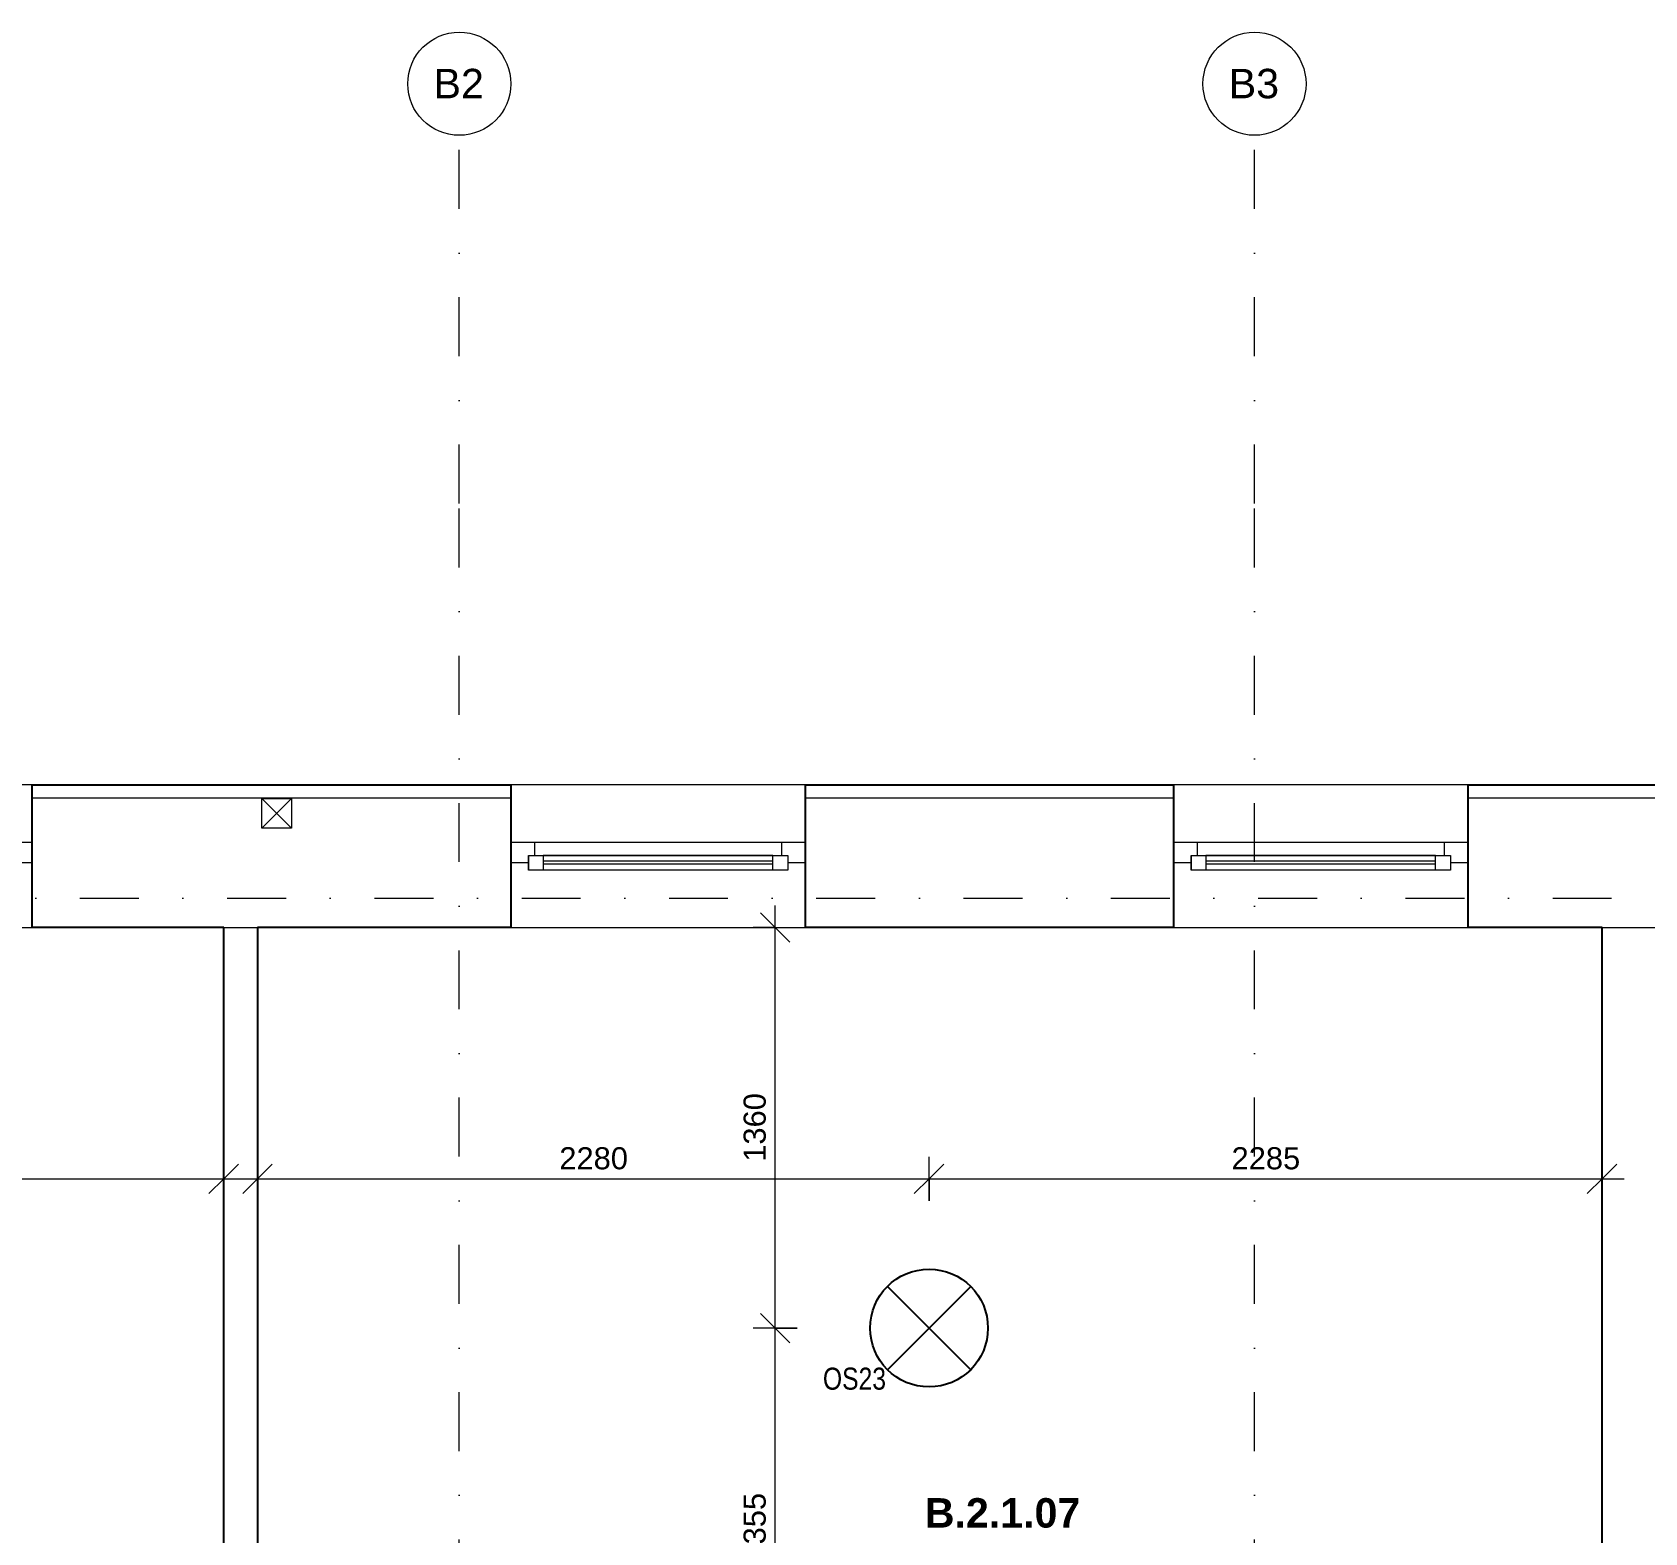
# Model space of a CAD drawing. Header units: millimetres. Extents: x -8336 to 42027, y -1655 to 58543.
# Drawn here: x -2379 to 3096, y 53448 to 58543 of the extents above; entities that cross this region are included whole.
import ezdxf

# ---------------------------------------------------------------- set-up
doc = ezdxf.new("R2010")
doc.units = ezdxf.units.MM
doc.linetypes.add('HA_DashDot_10mm-S3mm', pattern=[500, 200, -150, 0, -150])
for name, color, linetype, lineweight in [('A-____-____-DIMS', 9, 'Continuous', 5), ('A-____-____-DIMS-50', 9, 'Continuous', 5), ('A-AREA-____-IDEN', 9, 'Continuous', 9), ('A-GLAZ-____-MCUT', 9, 'Continuous', 5), ('A-GLAZ-____-OTLN', 9, 'Continuous', 5), ('A-WALL-____-MCUT', 9, 'Continuous', 25), ('A-WALL-____-OTLN', 9, 'Continuous', 9), ('E-LITE-EQPM-IDEN', 9, 'Continuous', 9), ('E-LITE-EQPM-OTLN', 9, 'Continuous', 9), ('I-WALL-____-MCUT', 9, 'Continuous', 25), ('M-HVAC-DUCT-OTLN', 9, 'Continuous', 9), ('S-GRID-____-IDEN', 9, 'Continuous', 9), ('S-GRID-____-OTLN', 9, 'Continuous', 5)]:
    doc.layers.add(name, color=color, linetype=linetype, lineweight=lineweight)
doc.styles.add('Arial', font='arial.ttf', dxfattribs={"height": 100})
doc.styles.add('Arial_1', font='arial.ttf', dxfattribs={"height": 75})
doc.styles.add('Arial_2', font='arial.ttf', dxfattribs={"width": 0.8, "height": 75})
doc.styles.add('Arial_B', font='arialbd.ttf', dxfattribs={"height": 100})
doc.dimstyles.new('Inner_Dimensions', dxfattribs={"dimscale": 304.8, "dimtxt": 76.519455, "dimasz": 0.328084, "dimexe": 0.246063, "dimexo": 0.0625, "dimgap": 0.032808, "dimtad": 1, "dimdec": 0, "dimzin": 0, "dimdsep": 46, "dimtxsty": 'Arial_1', "dimblk1": 'OBLIQUE', "dimblk2": 'OBLIQUE', "dimsah": 1, "dimcen": 0.09, "dimdle": 0.246063, "dimazin": 0, "dimtfac": 1, "dimtdec": 4, "dimtix": 1, "dimtmove": 0, "dimatfit": 3, "dimfxl": 0.246063, "dimfxlon": 1, "dimtvp": 1, "dimtolj": 1, "dimtzin": 0, "dimlwd": 9, "dimlwe": 9, "dimarcsym": 2})

# ---------------------------------------------------------------- blocks, each defined once
blk = doc.blocks.new('HA_WD_SinglePanel - 1000x1500-1670803-DPS_B - 2NP')
at = {"layer": 'A-GLAZ-____-MCUT'}
for p, q in [((-500, 70), (-420, 70)), ((-420, 70), (-420, 25)), ((420, 25), (420, 70)), ((420, 70), (500, 70)), ((-440, 0), (-500, 0)), ((-440, -25), (-440, 25)), ((-440, 25), (-390, 25)), ((-390, 25), (-390, -25)), ((390, 5), (-390, 5)), ((390, -25), (390, 25)), ((390, 25), (440, 25)), ((440, 25), (440, -25)), ((500, 0), (440, 0)), ((-390, -25), (-440, -25)), ((390, -5), (-390, -5)), ((440, -25), (390, -25))]:
    blk.add_line(p, q, dxfattribs=at)
at = {"layer": 'A-GLAZ-____-OTLN'}
for p, q in [((-420, 70), (420, 70)), ((-440, 25), (-440, -25)), ((-440, 25), (440, 25)), ((390, 25), (-390, 25)), ((440, 25), (440, -25)), ((440, -25), (-440, -25)), ((390, -25), (-390, -25))]:
    blk.add_line(p, q, dxfattribs=at)
blk = doc.blocks.new('HA_LF_GenericSymbol - OS23_pokoje-1609971-DPS_B - 2NP')
at = {"layer": 'E-LITE-EQPM-OTLN', "color": 11, "lineweight": 25}
for p, q in [((141.4, 141.4), (-141.4, -141.4)), ((-141.4, 141.4), (141.4, -141.4))]:
    blk.add_line(p, q, dxfattribs=at)
blk.add_circle((0, 0), 200, dxfattribs=at)
blk = doc.blocks.new('Grid - Radius 3_5mm-353793-DPS_B - 2NP')
at = {"layer": 'S-GRID-____-IDEN'}
blk.add_circle((0, 0), 3.5, dxfattribs=at)
blk = doc.blocks.new('DIMBLOCK2-DPS_B - 2NP')
at = {"layer": 'A-____-____-DIMS-50', "lineweight": 9}
for p, q in [((-4054.3, 54574.4), (-4054.3, 54724.4)), ((-4054.3, 54649.4), (-4004.3, 54699.4)), ((-1729.3, 54724.4), (-1729.3, 54574.4)), ((-1729.3, 54649.4), (-1729.3, 54724.4)), ((-1729.3, 54649.4), (-1679.3, 54699.4)), ((-4054.3, 54649.4), (-4104.3, 54599.4)), ((-4054.3, 54649.4), (-1654.3, 54649.4)), ((-4054.3, 54649.4), (-4054.3, 54574.4)), ((-1729.3, 54649.4), (-1779.3, 54599.4))]:
    blk.add_line(p, q, dxfattribs=at)
at = {"layer": 'A-____-____-DIMS-50', "color": 0, "lineweight": 9, "insert": (-3007.2, 54756.8), "char_height": 75, "width": 276.883, "attachment_point": 1, "line_spacing_factor": 0.941778, "style": 'Arial_1'}
blk.add_mtext('2325', dxfattribs=at)
blk = doc.blocks.new('_Oblique')
at = {"color": 0, "linetype": 'ByBlock', "lineweight": -2}
blk.add_line((-0.5, -0.5), (0.5, 0.5), dxfattribs=at)
blk = doc.blocks.new('DIMBLOCK3-DPS_B - 2NP')
at = {"layer": 'A-____-____-DIMS-50', "lineweight": 9}
for p, q in [((-1614.3, 54724.4), (-1614.3, 54574.4)), ((-1614.3, 54649.4), (-1614.3, 54724.4)), ((-1614.3, 54649.4), (-1564.3, 54699.4)), ((665.7, 54574.4), (665.7, 54724.4)), ((665.7, 54649.4), (715.7, 54699.4)), ((-1689.3, 54649.4), (665.7, 54649.4)), ((-1614.3, 54649.4), (-1664.3, 54599.4)), ((665.7, 54649.4), (615.7, 54599.4)), ((665.7, 54649.4), (665.7, 54574.4))]:
    blk.add_line(p, q, dxfattribs=at)
at = {"layer": 'A-____-____-DIMS-50', "color": 0, "lineweight": 9, "insert": (-589.7, 54756.8), "char_height": 75, "width": 276.883, "attachment_point": 1, "line_spacing_factor": 0.941778, "style": 'Arial_1'}
blk.add_mtext('2280', dxfattribs=at)
blk = doc.blocks.new('DIMBLOCK4-DPS_B - 2NP')
at = {"layer": 'A-____-____-DIMS-50', "lineweight": 9}
for p, q in [((665.7, 54574.4), (665.7, 54724.4)), ((665.7, 54649.4), (715.7, 54699.4)), ((2950.7, 54724.4), (2950.7, 54574.4)), ((2950.7, 54649.4), (2950.7, 54724.4)), ((2950.7, 54649.4), (3000.7, 54699.4)), ((665.7, 54649.4), (615.7, 54599.4)), ((665.7, 54649.4), (3025.7, 54649.4)), ((665.7, 54649.4), (665.7, 54574.4)), ((2950.7, 54649.4), (2900.7, 54599.4))]:
    blk.add_line(p, q, dxfattribs=at)
at = {"layer": 'A-____-____-DIMS-50', "color": 0, "lineweight": 9, "insert": (1692.8, 54756.8), "char_height": 75, "width": 276.883, "attachment_point": 1, "line_spacing_factor": 0.941778, "style": 'Arial_1'}
blk.add_mtext('2285', dxfattribs=at)
blk = doc.blocks.new('DIMBLOCK5-DPS_B - 2NP')
at = {"layer": 'A-____-____-DIMS-50', "lineweight": 9}
for p, q in [((143.4, 54142.7), (93.4, 54192.7)), ((218.4, 54142.7), (68.4, 54142.7)), ((143.4, 52712.7), (143.4, 54142.7)), ((143.4, 54142.7), (193.4, 54092.7)), ((143.4, 54142.7), (218.4, 54142.7)), ((143.4, 52787.7), (93.4, 52837.7)), ((68.4, 52787.7), (218.4, 52787.7)), ((143.4, 52787.7), (68.4, 52787.7)), ((143.4, 52787.7), (193.4, 52737.7))]:
    blk.add_line(p, q, dxfattribs=at)
at = {"layer": 'A-____-____-DIMS-50', "color": 0, "lineweight": 9, "insert": (36, 53349.9), "char_height": 75, "width": 276.883, "attachment_point": 1, "rotation": 90, "line_spacing_factor": 0.941778, "style": 'Arial_1'}
blk.add_mtext('1355', dxfattribs=at)
blk = doc.blocks.new('DIMBLOCK6-DPS_B - 2NP')
at = {"layer": 'A-____-____-DIMS-50', "lineweight": 9}
for p, q in [((143.4, 54142.7), (143.4, 55577.7)), ((143.4, 55502.7), (93.4, 55552.7)), ((68.4, 55502.7), (218.4, 55502.7)), ((143.4, 55502.7), (68.4, 55502.7)), ((143.4, 55502.7), (193.4, 55452.7)), ((143.4, 54142.7), (93.4, 54192.7)), ((218.4, 54142.7), (68.4, 54142.7)), ((143.4, 54142.7), (193.4, 54092.7)), ((143.4, 54142.7), (218.4, 54142.7))]:
    blk.add_line(p, q, dxfattribs=at)
at = {"layer": 'A-____-____-DIMS-50', "color": 0, "lineweight": 9, "insert": (36, 54707.4), "char_height": 75, "width": 276.883, "attachment_point": 1, "rotation": 90, "line_spacing_factor": 0.941778, "style": 'Arial_1'}
blk.add_mtext('1360', dxfattribs=at)

msp = doc.modelspace()

# ---------------------------------------------------------------- linework, layer by layer
at = {"layer": 'A-WALL-____-MCUT'}
for p, q in [((-2379.3, 55502.7), (-2379.3, 55987.7)), ((-2379.3, 55987.7), (-754.3, 55987.7)), ((-754.3, 55987.7), (-754.3, 55502.7)), ((245.7, 55502.7), (245.7, 55987.7)), ((245.7, 55987.7), (1495.7, 55987.7)), ((1495.7, 55987.7), (1495.7, 55502.7)), ((2495.7, 55502.7), (2495.7, 55987.7)), ((2495.7, 55987.7), (7495.7, 55987.7)), ((-1729.3, 55502.7), (-2379.3, 55502.7)), ((-754.3, 55502.7), (-1614.3, 55502.7)), ((1495.7, 55502.7), (245.7, 55502.7)), ((2950.7, 55502.7), (2495.7, 55502.7))]:
    msp.add_line(p, q, dxfattribs=at)
at = {"layer": 'A-WALL-____-MCUT', "lineweight": 9}
for p, q in [((-2379.3, 55942.7), (-754.3, 55942.7)), ((245.7, 55942.7), (1495.7, 55942.7)), ((2495.7, 55942.7), (7495.7, 55942.7)), ((-1729.3, 55502.7), (-1614.3, 55502.7)), ((2950.7, 55502.7), (3200.7, 55502.7))]:
    msp.add_line(p, q, dxfattribs=at)
at = {"layer": 'A-WALL-____-OTLN'}
for p, q in [((-2379.3, 55987.7), (-3379.3, 55987.7)), ((245.7, 55987.7), (-754.3, 55987.7)), ((2495.7, 55987.7), (1495.7, 55987.7)), ((-3379.3, 55502.7), (-2379.3, 55502.7)), ((-754.3, 55502.7), (245.7, 55502.7)), ((1495.7, 55502.7), (2495.7, 55502.7))]:
    msp.add_line(p, q, dxfattribs=at)
at = {"layer": 'I-WALL-____-MCUT'}
for p, q in [((-1729.3, 52617.7), (-1729.3, 55502.7)), ((-1614.3, 55502.7), (-1614.3, 52617.7)), ((2950.7, 52787.7), (2950.7, 55502.7))]:
    msp.add_line(p, q, dxfattribs=at)
at = {"layer": 'M-HVAC-DUCT-OTLN', "lineweight": 5}
for p, q in [((-1499.3, 55840.5), (-1599.3, 55940.5)), ((-1499.3, 55940.5), (-1599.3, 55840.5)), ((-1599.3, 55940.5), (-1499.3, 55940.5)), ((-1599.3, 55840.5), (-1599.3, 55940.5)), ((-1499.3, 55940.5), (-1499.3, 55840.5)), ((-1499.3, 55840.5), (-1599.3, 55840.5))]:
    msp.add_line(p, q, dxfattribs=at)
at = {"layer": 'S-GRID-____-OTLN', "linetype": 'HA_DashDot_10mm-S3mm', "lineweight": 9}
for p, q in [((-929.3, 56942.9), (-929.3, 58192.9)), ((1770.7, 56942.9), (1770.7, 58192.9)), ((-929.3, 38722), (-929.3, 56942.9)), ((1770.7, 38722), (1770.7, 56942.9)), ((-6718.5, 55602.7), (21372.5, 55602.7))]:
    msp.add_line(p, q, dxfattribs=at)

# ---------------------------------------------------------------- block references
at = {"layer": 'A-GLAZ-____-OTLN'}
for p in [(-2879.3, 55722.7), (-254.3, 55722.7), (1995.7, 55722.7)]:
    msp.add_blockref('HA_WD_SinglePanel - 1000x1500-1670803-DPS_B - 2NP', p, dxfattribs=at)
at = {"layer": 'E-LITE-EQPM-OTLN', "color": 11, "lineweight": 25}
msp.add_blockref('HA_LF_GenericSymbol - OS23_pokoje-1609971-DPS_B - 2NP', (665.7, 54142.7), dxfattribs=at)
at = {"layer": 'S-GRID-____-IDEN', "xscale": 49.99999999999998, "yscale": 49.99999999999998, "zscale": 49.99999999999998}
for p in [(-929.3, 58367.9), (1770.7, 58367.9)]:
    msp.add_blockref('Grid - Radius 3_5mm-353793-DPS_B - 2NP', p, dxfattribs=at)

# ---------------------------------------------------------------- texts
at = {"layer": 'A-AREA-____-IDEN', "lineweight": 5, "insert": (651.2, 53565.1), "char_height": 100, "width": 653.375, "attachment_point": 1, "style": 'Arial_B'}
msp.add_mtext('B.2.1.07', dxfattribs=at)
at = {"layer": 'E-LITE-EQPM-IDEN', "lineweight": 5, "insert": (305.3, 54008.4), "char_height": 75, "width": 262.953, "attachment_point": 1, "style": 'Arial_2'}
msp.add_mtext('OS23', dxfattribs=at)
at = {"layer": 'S-GRID-____-IDEN', "lineweight": 5, "char_height": 100, "width": 212.447, "attachment_point": 1, "style": 'Arial'}
for s, insert in [('B2', (-1016.7, 58418.6)), ('B3', (1683.3, 58418.6))]:
    msp.add_mtext(s, dxfattribs=dict(at, insert=insert))

# ---------------------------------------------------------------- dimensions: what is measured, and where the dimension line sits
at = {"layer": 'A-____-____-DIMS', "lineweight": 9}
for base, p1, p2, override, picture, middle in [((143.4, 55502.7), (218.4, 54142.7), (68.4, 55502.7), {"dimpost": '<>', "dimfxl": 1368.247054}, 'DIMBLOCK6-DPS_B - 2NP', (95.1, 54822.7)), ((143.4, 54142.7), (68.4, 52787.7), (218.4, 54142.7), {"dimpost": '<>', "dimfxl": 1363.277301}, 'DIMBLOCK5-DPS_B - 2NP', (95.1, 53465.2))]:
    dim = msp.add_linear_dim(base=base, p1=p1, p2=p2, angle=90, dimstyle='Inner_Dimensions', override=override, dxfattribs=at)
    dim.commit()
    dim.dimension.update_dxf_attribs({"geometry": picture, "text_midpoint": middle})
for base, p1, p2, override, picture, middle in [((-1729.3, 54649.4), (-4054.3, 54574.4), (-1729.3, 54724.4), {"dimpost": '<>', "dimfxl": 2329.833685}, 'DIMBLOCK2-DPS_B - 2NP', (-2891.8, 54697.7)), ((665.7, 54649.4), (-1614.3, 54724.4), (665.7, 54574.4), {"dimpost": '<>', "dimfxl": 2284.928883}, 'DIMBLOCK3-DPS_B - 2NP', (-474.3, 54697.7)), ((2950.7, 54649.4), (665.7, 54574.4), (2950.7, 54724.4), {"dimpost": '<>', "dimfxl": 2289.918121}, 'DIMBLOCK4-DPS_B - 2NP', (1808.2, 54697.7))]:
    dim = msp.add_linear_dim(base=base, p1=p1, p2=p2, dimstyle='Inner_Dimensions', override=override, dxfattribs=at)
    dim.commit()
    dim.dimension.update_dxf_attribs({"geometry": picture, "text_midpoint": middle})

doc.saveas('drawing.dxf')
